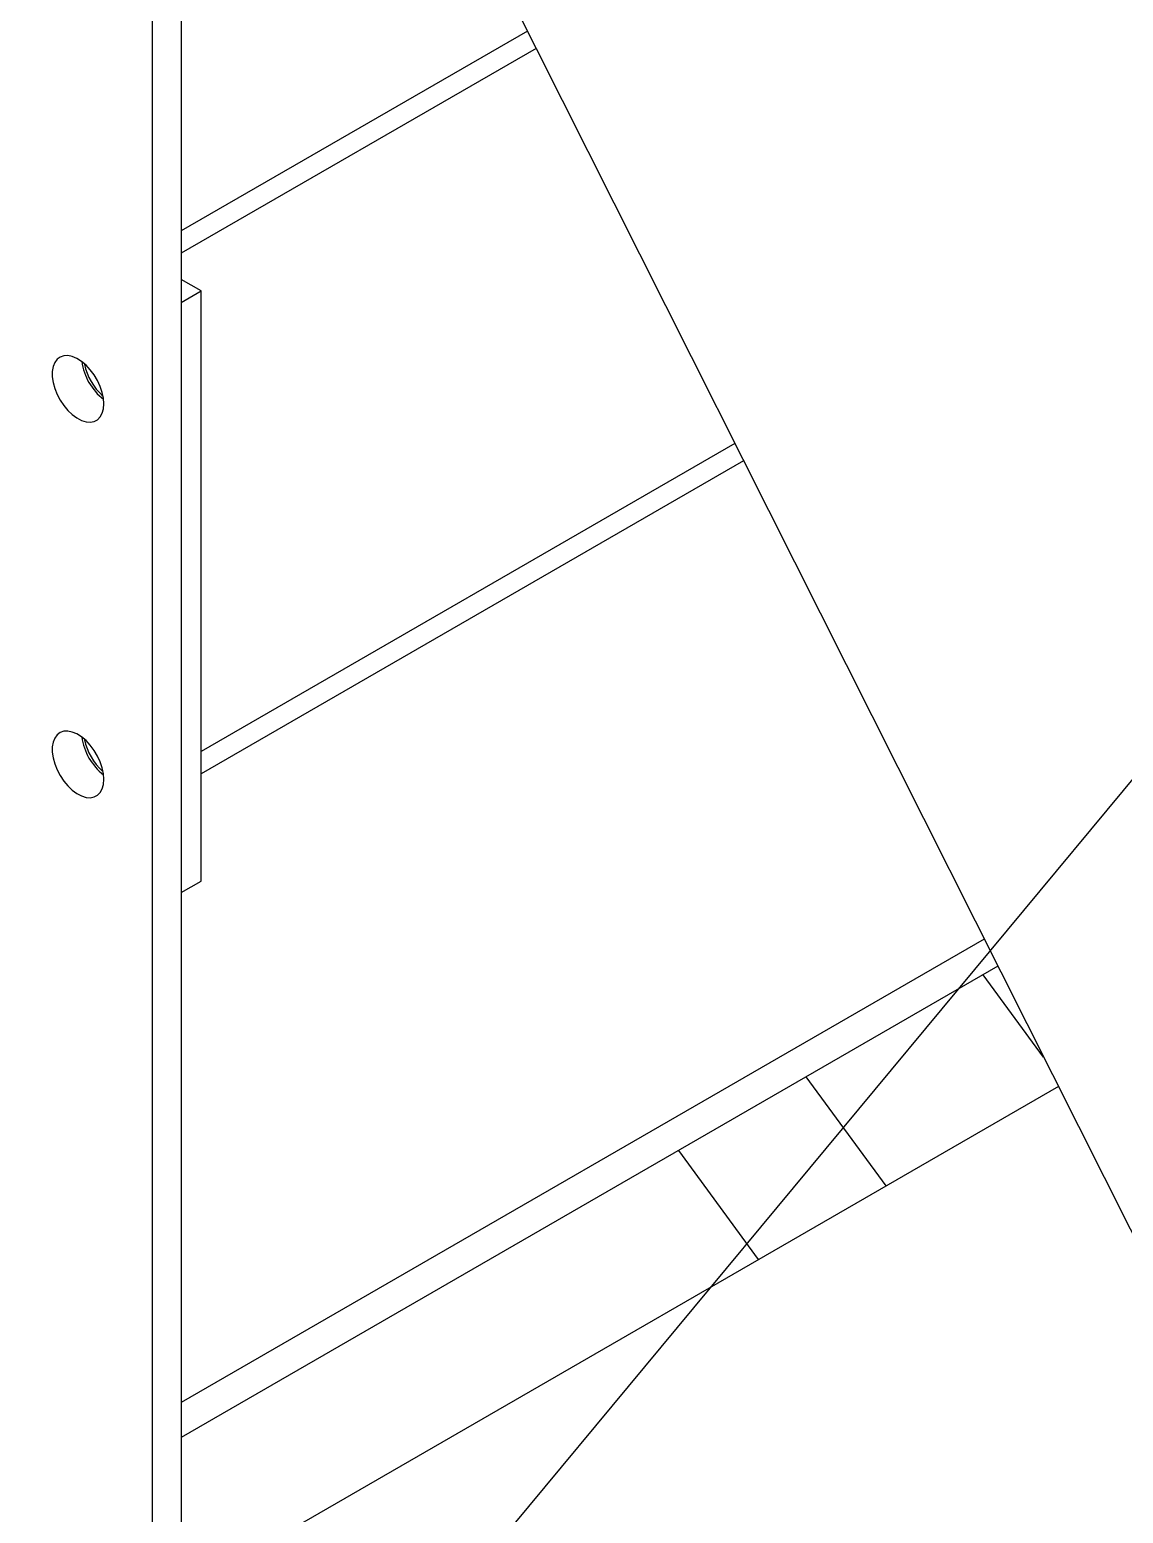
# Model space of a CAD drawing. Header units: millimetres. Extents: x 1293 to 41893, y 1011 to 26911.
# Drawn here: x 4641.7 to 4863.6, y 22550.4 to 22851.5 of the extents above; entities that cross this region are included whole.
import ezdxf

# ---------------------------------------------------------------- set-up
doc = ezdxf.new("R2010")
doc.units = ezdxf.units.MM
doc.header["$LTSCALE"] = 50
doc.layers.add('CAPA_1', color=7, linetype='Continuous')
doc.layers.add('STRUC', color=4, linetype='Continuous')
doc.dimstyles.new('SLDDIMSTYLE2', dxfattribs={"dimtxt": 0.18, "dimasz": 30.769231, "dimexe": 0, "dimexo": 0.0625, "dimgap": 0, "dimtad": 0, "dimtih": 1, "dimtoh": 1, "dimdec": 0, "dimrnd": 1e-09, "dimzin": 0, "dimdsep": 46, "dimtxsty": 'Standard', "dimblk1": 'DOT', "dimblk2": 'DOT', "dimsah": 1, "dimcen": 0.09, "dimadec": 0, "dimazin": 0, "dimtfac": 30.769231, "dimtdec": 0, "dimtofl": 0, "dimtmove": 0, "dimatfit": 3, "dimldrblk": 'DOT', "dimfxl": 1, "dimfrac": 2, "dimtolj": 1, "dimtzin": 0, "dimarcsym": 0})

# ---------------------------------------------------------------- blocks, each defined once
blk = doc.blocks.new('_Dot')
at = {"color": 0, "linetype": 'ByBlock', "lineweight": -2}
blk.add_line((-0.5, 0), (-1, 0), dxfattribs=at)
at = {"color": 0, "linetype": 'ByBlock', "const_width": 0.5}
blk.add_lwpolyline([(-0.25, 0, 1), (0.25, 0, 1)], format="xyb", close=True, dxfattribs=at)

msp = doc.modelspace()

# ---------------------------------------------------------------- linework, layer by layer
at = {"color": 7, "linetype": 'Continuous', "lineweight": 25}
for p, q in [((4693.2093428, 22949.5761388), (4873.3407606, 22591.4510103)), ((4672.4598675, 22937.5977217), (4672.4598675, 22433.6773505)), ((4666.5201705, 22934.1688076), (4666.5201705, 22430.2484364)), ((4742.6731931, 22851.2354498), (4672.4598675, 22810.7021597)), ((4744.4517828, 22847.6993777), (4672.4598675, 22806.1393296)), ((4676.4889619, 22798.494995), (4672.4598675, 22800.8209417)), ((4672.4598675, 22796.1690483), (4676.4889619, 22798.494995)), ((4676.4889619, 22678.7356759), (4676.4889619, 22798.494995)), ((4784.7664833, 22767.548411), (4676.4889619, 22705.0411284)), ((4786.545073, 22764.0123389), (4676.4889619, 22700.4782983)), ((4672.4598675, 22676.4097292), (4676.4889619, 22678.7356759))]:
    msp.add_line(p, q, dxfattribs=at)
at = {"color": 7, "linetype": 'Continuous', "lineweight": 25, "flags": 128}
for points in [[(4656.7425337, 22775.6011418), (4656.6583491, 22776.729868), (4656.4085011, 22777.9195135), (4656.0010201, 22779.1318421), (4655.4490028, 22780.3278885), (4654.7701915, 22781.4692108), (4653.9864037, 22782.5191259), (4653.1228311, 22783.4438889), (4652.2072296, 22784.2137769), (4651.2690273, 22784.8040451), (4650.3383789, 22785.1957219), (4649.4451961, 22785.3762185), (4648.6181866, 22785.3397335), (4647.8839312, 22785.0874395), (4647.2660294, 22784.6274456), (4646.7843411, 22783.9745363), (4646.4543481, 22783.1496967), (4646.2866568, 22782.1794377), (4646.2866568, 22781.0949443), (4646.4543481, 22779.9310731), (4646.7843411, 22778.7252317), (4647.2660294, 22777.5161769), (4647.8839312, 22776.3427687), (4648.6181866, 22775.2427215), (4649.4451961, 22774.2513917), (4650.3383789, 22773.4006414), (4651.2690273, 22772.7178144), (4652.2072296, 22772.2248573), (4653.1228311, 22771.9376143), (4653.9864037, 22771.8653175), (4654.7701915, 22772.0102906), (4655.4490028, 22772.367874), (4656.0010201, 22772.9265748), (4656.4085011, 22773.6684358), (4656.6583491, 22774.569613), (4656.7425337, 22775.6011418)], [(4656.7425337, 22699.390666), (4656.6583491, 22700.5193923), (4656.4085011, 22701.7090378), (4656.0010201, 22702.9213663), (4655.4490028, 22704.1174127), (4654.7701915, 22705.258735), (4653.9864037, 22706.3086502), (4653.1228311, 22707.2334131), (4652.2072296, 22708.0033011), (4651.2690273, 22708.5935693), (4650.3383789, 22708.9852462), (4649.4451961, 22709.1657427), (4648.6181866, 22709.1292577), (4647.8839312, 22708.8769638), (4647.2660294, 22708.4169699), (4646.7843411, 22707.7640606), (4646.4543481, 22706.9392209), (4646.2866568, 22705.9689619), (4646.2866568, 22704.8844686), (4646.4543481, 22703.7205973), (4646.7843411, 22702.5147559), (4647.2660294, 22701.3057011), (4647.8839312, 22700.132293), (4648.6181866, 22699.0322458), (4649.4451961, 22698.0409159), (4650.3383789, 22697.1901656), (4651.2690273, 22696.5073386), (4652.2072296, 22696.0143816), (4653.1228311, 22695.7271385), (4653.9864037, 22695.6548417), (4654.7701915, 22695.7998148), (4655.4490028, 22696.1573982), (4656.0010201, 22696.716099), (4656.4085011, 22697.45796), (4656.6583491, 22698.3591372), (4656.7425337, 22699.390666)]]:
    msp.add_lwpolyline(points, dxfattribs=at)
at = {"color": 7, "linetype": 'Continuous', "lineweight": 25}
for centre, radius, start, end in [((4663.9586285, 22785.8151281), 11.8131037, 187.981858929, 232.012764539), ((4664.569791, 22786.1684355), 12.0401153, 192.225386699, 227.914892276), ((4663.9586285, 22709.6046523), 11.8131037, 187.981858902, 232.012764566), ((4664.569791, 22709.9579598), 12.0401153, 192.2253867, 227.914892275)]:
    msp.add_arc(centre, radius, start, end, dxfattribs=at)
at = {"layer": 'STRUC', "linetype": 'Continuous', "lineweight": 25}
for p, q in [((4835.3590511, 22666.9636819), (4672.4598675, 22572.9239849)), ((4838.134729, 22661.4452664), (4672.4598675, 22565.8032046)), ((4847.3985014, 22643.0276593), (4835.1731953, 22659.7356094)), ((4815.4456608, 22616.8676983), (4799.2521708, 22638.9988433)), ((4850.4054079, 22637.0495308), (4672.4598675, 22534.3237569)), ((4789.5984786, 22601.9464377), (4773.4049886, 22624.0775826))]:
    msp.add_line(p, q, dxfattribs=at)

# ---------------------------------------------------------------- leaders
at = {"layer": 'CAPA_1'}
msp.add_leader([(5014.2400099, 22878.6749325), (3462.4885009, 21009.5800103)], dimstyle='SLDDIMSTYLE2', dxfattribs=at)

doc.saveas('drawing.dxf')
